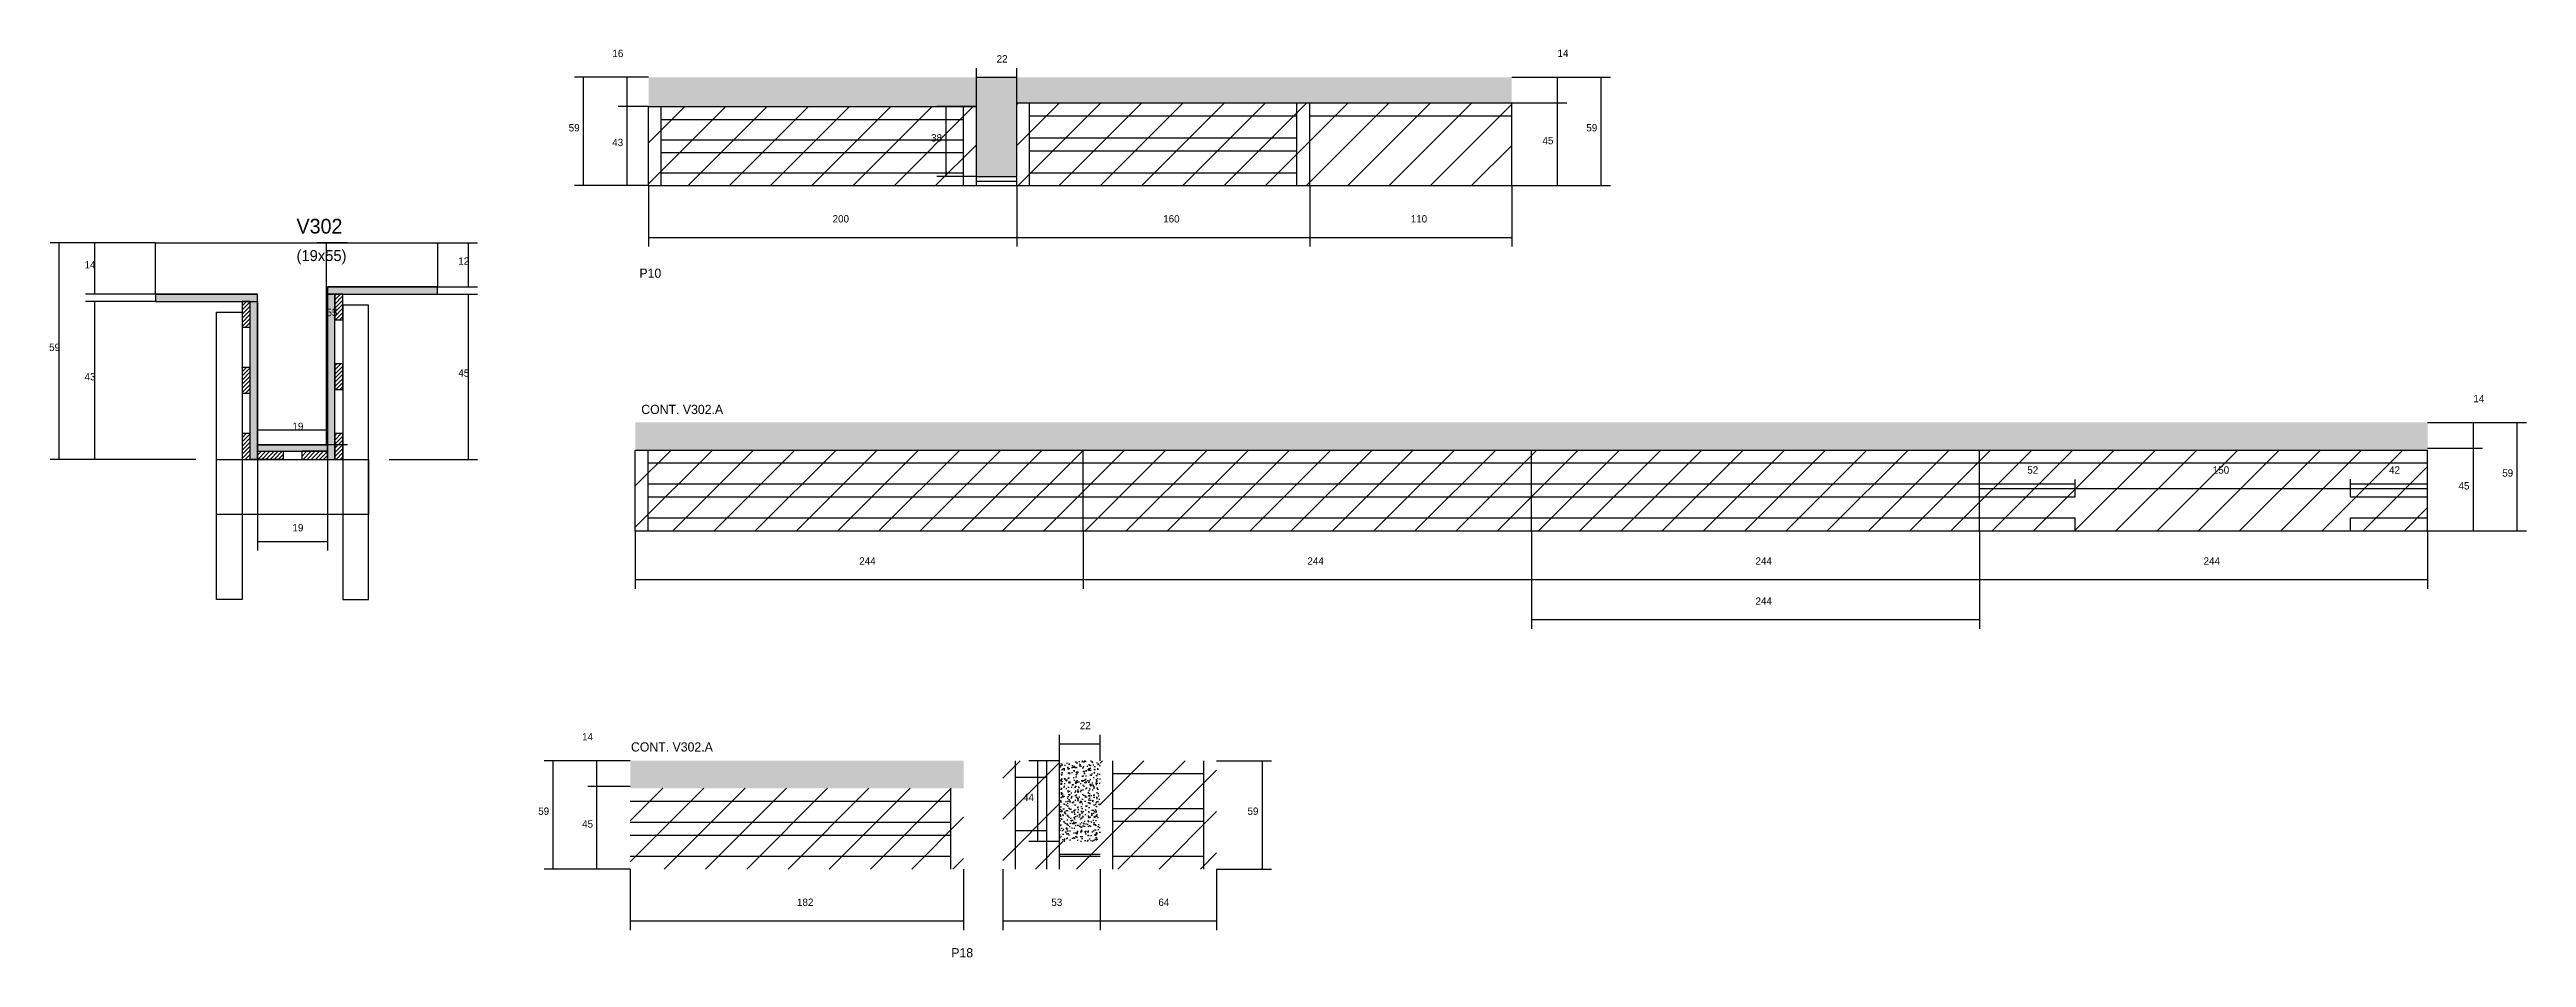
# Model space of a CAD drawing. Header units: metres. Extents: x 1994 to 5639, y 5783 to 7154.
# Drawn here: x 3567 to 4916, y 6660 to 7154 of the extents above; entities that cross this region are included whole.
import ezdxf

# ---------------------------------------------------------------- set-up
doc = ezdxf.new("R2010")
doc.units = ezdxf.units.M
for name, color, linetype in [('CONCRETO', 251, 'Continuous'), ('COTA', 241, 'Continuous'), ('Cota Seção (2x)', 4, 'Continuous'), ('Hachura', 253, 'Continuous'), ('Madeira', 126, 'Continuous'), ('NOMENCLATURA', 7, 'Continuous'), ('Painéis', 200, 'Continuous'), ('REAPROVEITAMENTO', 251, 'Continuous'), ('SARR_2.2x7', 40, 'Continuous'), ('SARR_3.5x7', 81, 'Continuous'), ('SARR_EDITAR', 141, 'Continuous'), ('Texto Seção', 7, 'Continuous')]:
    doc.layers.add(name, color=color, linetype=linetype)

msp = doc.modelspace()

# ---------------------------------------------------------------- hatches: boundary and pattern name
at = {"layer": 'COTA'}
h = msp.add_hatch(dxfattribs=at)
h.set_pattern_fill('AR-CONC', scale=0.03)
h.paths.add_polyline_path([(4093.7, 7085.3), (4093.7, 7125.3), (4093.7, 7125.3), (4363.2, 7125.3), (4363.2, 7125.3), (4363.2, 7139.3), (4363.2, 7139.3), (3893.2, 7139.3), (3893.2, 7139.3), (3893.2, 7123.3), (3893.2, 7123.3), (4071.7, 7123.3), (4071.7, 7123.3), (4071.7, 7085.3), (4071.7, 7085.3), (4093.7, 7085.3)])
h = msp.add_hatch(dxfattribs=at)
h.set_pattern_fill('AR-CONC', scale=0.03)
h.paths.add_polyline_path([(4861.9, 6936.3), (4861.9, 6951.3), (4861.9, 6951.3), (3885.9, 6951.3), (3885.9, 6951.3), (3885.9, 6936.3), (3885.9, 6936.3), (4861.9, 6936.3)])
h = msp.add_hatch(dxfattribs=at)
h.set_pattern_fill('AR-CONC', scale=0.03)
h.paths.add_polyline_path([(3883.2, 6767.1), (3883.2, 6752.1), (3883.2, 6752.1), (4064.7, 6752.1), (4064.7, 6752.1), (4064.7, 6767.1), (4064.7, 6767.1), (3883.2, 6767.1)])
h = msp.add_hatch(dxfattribs=at)
h.set_pattern_fill('AR-CONC', scale=0.03)
h.paths.add_polyline_path([(4139, 6723.1), (4139, 6767.1), (4139, 6767.1), (4117, 6767.1), (4117, 6767.1), (4117, 6723.1), (4117, 6723.1), (4139, 6723.1)])
at = {"layer": 'Hachura'}
h = msp.add_hatch(color=8, dxfattribs=at)
h.dxf.hatch_style = 1
h.paths.add_polyline_path([(3680.3, 7017.2), (3680.3, 7021.2), (3680.3, 7021.2), (3624.7, 7021.2), (3624.7, 7021.2), (3624.7, 7017.2), (3624.7, 7017.2), (3680.3, 7017.2)])
h = msp.add_hatch(dxfattribs=at)
h.set_pattern_fill('ANSI31', scale=0.5)
h.paths.add_polyline_path([(3671.9, 7003.2), (3676.3, 7003.2), (3676.3, 7003.2), (3676.3, 7017.2), (3676.3, 7017.2), (3671.9, 7017.2), (3671.9, 7017.2), (3671.9, 7003.2)])
h = msp.add_hatch(color=8, dxfattribs=at)
h.dxf.hatch_style = 1
h.paths.add_polyline_path([(3676.3, 7017.2), (3680.3, 7017.2), (3680.3, 7017.2), (3680.3, 6931.2), (3680.3, 6931.2), (3676.3, 6931.2), (3676.3, 6931.2), (3676.3, 7017.2)])
h = msp.add_hatch(color=8, dxfattribs=at)
h.dxf.hatch_style = 1
h.paths.add_polyline_path([(3778.3, 7021.2), (3778.3, 7025.2), (3778.3, 7025.2), (3718.3, 7025.2), (3718.3, 7025.2), (3718.3, 7021.2), (3718.3, 7021.2), (3778.3, 7021.2)])
h = msp.add_hatch(color=8, dxfattribs=at)
h.dxf.hatch_style = 1
h.paths.add_polyline_path([(3722.3, 7021.2), (3718.3, 7021.2), (3718.3, 7021.2), (3718.3, 6931.2), (3718.3, 6931.2), (3722.3, 6931.2), (3722.3, 6931.2), (3722.3, 7021.2)])
h = msp.add_hatch(dxfattribs=at)
h.set_pattern_fill('ANSI31', scale=0.5)
h.paths.add_polyline_path([(3722.3, 7007.2), (3726.7, 7007.2), (3726.7, 7007.2), (3726.7, 7021.2), (3726.7, 7021.2), (3722.3, 7021.2), (3722.3, 7021.2), (3722.3, 7007.2)])
h = msp.add_hatch(dxfattribs=at)
h.set_pattern_fill('ANSI31', scale=0.5)
h.paths.add_polyline_path([(3671.9, 6967.2), (3676.3, 6967.2), (3676.3, 6967.2), (3676.3, 6981.2), (3676.3, 6981.2), (3671.9, 6981.2), (3671.9, 6981.2), (3671.9, 6967.2)])
h = msp.add_hatch(dxfattribs=at)
h.set_pattern_fill('ANSI31', scale=0.5)
h.paths.add_polyline_path([(3722.3, 6969.2), (3726.7, 6969.2), (3726.7, 6969.2), (3726.7, 6983.2), (3726.7, 6983.2), (3722.3, 6983.2), (3722.3, 6983.2), (3722.3, 6969.2)])
h = msp.add_hatch(dxfattribs=at)
h.set_pattern_fill('ANSI31', scale=0.5)
h.paths.add_polyline_path([(3671.9, 6931.2), (3676.3, 6931.2), (3676.3, 6931.2), (3676.3, 6945.2), (3676.3, 6945.2), (3671.9, 6945.2), (3671.9, 6945.2), (3671.9, 6931.2)])
h = msp.add_hatch(color=8, dxfattribs=at)
h.dxf.hatch_style = 1
h.paths.add_polyline_path([(3718.3, 6935.6), (3718.3, 6939.2), (3718.3, 6939.2), (3680.3, 6939.2), (3680.3, 6939.2), (3680.3, 6935.6), (3680.3, 6935.6), (3718.3, 6935.6)])
h = msp.add_hatch(dxfattribs=at)
h.set_pattern_fill('ANSI31', scale=0.5)
h.paths.add_polyline_path([(3680.3, 6931.2), (3680.3, 6935.6), (3680.3, 6935.6), (3694.3, 6935.6), (3694.3, 6935.6), (3694.3, 6931.2), (3694.3, 6931.2), (3680.3, 6931.2)])
h = msp.add_hatch(dxfattribs=at)
h.set_pattern_fill('ANSI31', scale=0.5)
h.paths.add_polyline_path([(3718.3, 6931.2), (3718.3, 6935.6), (3718.3, 6935.6), (3704.3, 6935.6), (3704.3, 6935.6), (3704.3, 6931.2), (3704.3, 6931.2), (3718.3, 6931.2)])
h = msp.add_hatch(dxfattribs=at)
h.set_pattern_fill('ANSI31', scale=0.5)
h.paths.add_polyline_path([(3722.3, 6931.2), (3726.7, 6931.2), (3726.7, 6931.2), (3726.7, 6945.2), (3726.7, 6945.2), (3722.3, 6945.2), (3722.3, 6945.2), (3722.3, 6931.2)])
at = {"layer": 'REAPROVEITAMENTO'}
h = msp.add_hatch(dxfattribs=at)
h.set_pattern_fill('ANSI31', scale=5)
h.paths.add_polyline_path([(4071.7, 7080.3), (4071.7, 7123.3), (4071.7, 7123.3), (3893.2, 7123.3), (3893.2, 7123.3), (3893.2, 7080.3), (3893.2, 7080.3), (4071.7, 7080.3)])
h = msp.add_hatch(dxfattribs=at)
h.set_pattern_fill('ANSI31', scale=5)
h.paths.add_polyline_path([(4363.2, 7080.3), (4363.2, 7125.3), (4363.2, 7125.3), (4093.7, 7125.3), (4093.7, 7125.3), (4093.7, 7080.3), (4093.7, 7080.3), (4363.2, 7080.3)])
h = msp.add_hatch(dxfattribs=at)
h.set_pattern_fill('ANSI31', scale=5)
h.paths.add_polyline_path([(3885.9, 6936.3), (3885.9, 6892.3), (3885.9, 6892.3), (4861.9, 6892.3), (4861.9, 6892.3), (4861.9, 6936.3), (4861.9, 6936.3), (3885.9, 6936.3)])
h = msp.add_hatch(dxfattribs=at)
h.set_pattern_fill('ANSI31', scale=5)
h.paths.add_polyline_path([(4139, 6767.1), (4139, 6723.1), (4139, 6723.1), (4117, 6723.1), (4117, 6723.1), (4117, 6767.1), (4117, 6767.1), (4086, 6767.1), (4086, 6767.1), (4086, 6708.1), (4086, 6708.1), (4202.5, 6708.1), (4202.5, 6708.1), (4202.5, 6767.1), (4202.5, 6767.1), (4139, 6767.1)])
h = msp.add_hatch(dxfattribs=at)
h.set_pattern_fill('ANSI31', scale=5)
h.paths.add_polyline_path([(4064.7, 6708.1), (4064.7, 6752.1), (4064.7, 6752.1), (3883.2, 6752.1), (3883.2, 6752.1), (3883.2, 6708.1), (3883.2, 6708.1), (4064.7, 6708.1)])

# ---------------------------------------------------------------- linework, layer by layer
at = {"layer": 'CONCRETO'}
msp.add_lwpolyline([(3624.7, 7021.2), (3624.7, 7049.2), (3778.3, 7049.2), (3778.3, 7025.2), (3718.3, 7025.2), (3718.3, 6939.2), (3680.3, 6939.2), (3680.3, 7021.2)], close=True, dxfattribs=at)
at = {"layer": 'COTA'}
for p, q in [((3893.2, 7139.3), (3852.8, 7139.3)), ((3857.8, 7080.3), (3857.8, 7139.3)), ((3893.2, 7139.3), (3876.6, 7139.3)), ((3881.6, 7123.3), (3881.6, 7139.3)), ((4071.7, 7123.3), (4071.7, 7144.3)), ((4071.7, 7139.3), (4093.7, 7139.3)), ((4093.7, 7125.3), (4093.7, 7144.3)), ((4363.2, 7139.3), (4393.1, 7139.3)), ((4363.2, 7139.3), (4416.9, 7139.3)), ((4388.1, 7125.3), (4388.1, 7139.3)), ((4411.9, 7080.3), (4411.9, 7139.3)), ((3893.2, 7123.3), (3876.6, 7123.3)), ((3893.2, 7123.3), (3876.6, 7123.3)), ((3881.6, 7080.3), (3881.6, 7123.3)), ((4071.7, 7123.3), (4050.2, 7123.3)), ((4055.2, 7085.3), (4055.2, 7123.3)), ((4363.2, 7125.3), (4393.1, 7125.3)), ((4363.2, 7125.3), (4393.1, 7125.3)), ((4388.1, 7080.3), (4388.1, 7125.3)), ((4071.7, 7085.3), (4050.2, 7085.3)), ((3893.2, 7080.3), (3852.8, 7080.3)), ((3893.2, 7080.3), (3876.6, 7080.3)), ((3893.2, 7080.3), (3893.2, 7047.1)), ((4093.7, 7080.3), (4093.7, 7047.1)), ((4093.7, 7080.3), (4093.7, 7047.1)), ((4253.2, 7080.3), (4253.2, 7047.1)), ((4253.2, 7080.3), (4253.2, 7047.1)), ((4363.2, 7080.3), (4393.1, 7080.3)), ((4363.2, 7080.3), (4416.9, 7080.3)), ((4363.2, 7080.3), (4363.2, 7047.1)), ((3624.7, 7049.2), (3567.3, 7049.2)), ((3572.3, 6931.2), (3572.3, 7049.2)), ((3624.7, 7049.2), (3586.6, 7049.2)), ((3591.6, 7021.2), (3591.6, 7049.2)), ((3778.3, 7049.2), (3800.1, 7049.2)), ((3795.1, 7025.2), (3795.1, 7049.2)), ((3893.2, 7052.1), (4093.7, 7052.1)), ((4093.7, 7052.1), (4253.2, 7052.1)), ((4253.2, 7052.1), (4363.2, 7052.1)), ((3624.7, 7021.2), (3586.6, 7021.2)), ((3624.7, 7017.2), (3586.6, 7017.2)), ((3591.6, 6931.2), (3591.6, 7017.2)), ((3778.3, 7025.2), (3800.1, 7025.2)), ((3778.3, 7021.2), (3800.1, 7021.2)), ((3795.1, 6931.2), (3795.1, 7021.2)), ((4861.9, 6951.3), (4891.8, 6951.3)), ((4861.9, 6951.3), (4915.7, 6951.3)), ((4886.8, 6937.3), (4886.8, 6951.3)), ((4910.7, 6892.3), (4910.7, 6951.3)), ((4861.9, 6937.3), (4891.8, 6937.3)), ((4861.9, 6937.3), (4891.8, 6937.3)), ((4886.8, 6892.3), (4886.8, 6937.3)), ((3646.7, 6931.2), (3567.3, 6931.2)), ((3646.7, 6931.2), (3586.6, 6931.2)), ((3680.3, 6931.2), (3680.3, 6881.5)), ((3718.3, 6931.2), (3718.3, 6881.5)), ((3751.9, 6931.2), (3800.1, 6931.2)), ((4617.9, 6914.3), (4617.9, 6920.3)), ((4669.9, 6914.3), (4669.9, 6920.3)), ((4669.9, 6915.3), (4669.9, 6920.3)), ((4819.9, 6915.4), (4819.9, 6920.4)), ((4819.9, 6915.3), (4819.9, 6920.3)), ((4861.9, 6910.8), (4861.9, 6920.4)), ((4617.9, 6915.3), (4669.9, 6915.3)), ((4669.9, 6915.3), (4819.9, 6915.3)), ((4819.9, 6915.4), (4861.9, 6915.4)), ((3885.9, 6892.3), (3885.9, 6860.7)), ((4129.9, 6892.3), (4129.9, 6860.7)), ((4129.9, 6892.3), (4129.9, 6860.7)), ((4373.9, 6892.3), (4373.9, 6838.9)), ((4373.9, 6892.3), (4373.9, 6860.7)), ((4373.9, 6892.3), (4373.9, 6860.7)), ((4617.9, 6892.3), (4617.9, 6838.9)), ((4617.9, 6892.3), (4617.9, 6860.7)), ((4617.9, 6892.3), (4617.9, 6860.7)), ((4861.9, 6892.3), (4891.8, 6892.3)), ((4861.9, 6892.3), (4915.7, 6892.3)), ((4861.9, 6892.3), (4861.9, 6860.7)), ((3680.3, 6886.5), (3718.3, 6886.5)), ((3885.9, 6865.7), (4129.9, 6865.7)), ((4129.9, 6865.7), (4373.9, 6865.7)), ((4373.9, 6865.7), (4617.9, 6865.7)), ((4617.9, 6865.7), (4861.9, 6865.7)), ((4373.9, 6843.9), (4617.9, 6843.9)), ((4117, 6767.1), (4117, 6781.2)), ((4117, 6776.2), (4139, 6776.2)), ((4139, 6767.1), (4139, 6781.2)), ((3883.2, 6767.1), (3836.3, 6767.1)), ((3841.3, 6708.1), (3841.3, 6767.1)), ((3883.2, 6767.1), (3860.1, 6767.1)), ((3865.1, 6753.1), (3865.1, 6767.1)), ((4117, 6767.1), (4100.2, 6767.1)), ((4105.2, 6723.1), (4105.2, 6767.1)), ((4202.5, 6767.1), (4232.4, 6767.1)), ((4227.4, 6708.1), (4227.4, 6767.1)), ((3883.2, 6753.1), (3860.1, 6753.1)), ((3883.2, 6753.1), (3860.1, 6753.1)), ((3865.1, 6708.1), (3865.1, 6753.1)), ((4117, 6723.1), (4100.2, 6723.1)), ((3883.2, 6708.1), (3836.3, 6708.1)), ((3883.2, 6708.1), (3860.1, 6708.1)), ((3883.2, 6708.1), (3883.2, 6674.8)), ((4064.7, 6708.1), (4064.7, 6674.8)), ((4086, 6708.1), (4086, 6674.8)), ((4139, 6708.1), (4139, 6674.8)), ((4139, 6708.1), (4139, 6674.8)), ((4202.5, 6708.1), (4232.4, 6708.1)), ((4202.5, 6708.1), (4202.5, 6674.8)), ((3883.2, 6679.8), (4064.7, 6679.8)), ((4086, 6679.8), (4139, 6679.8)), ((4139, 6679.8), (4202.5, 6679.8))]:
    msp.add_line(p, q, dxfattribs=at)
at = {"layer": 'Cota Seção (2x)'}
for p, q in [((3729.3, 7049.2), (3712.8, 7049.2)), ((3717.8, 6939.2), (3717.8, 7049.2)), ((3680.3, 6931.2), (3680.3, 6952.2)), ((3680.3, 6947.2), (3718.3, 6947.2)), ((3718.3, 6931.2), (3718.3, 6952.2)), ((3729.3, 6939.2), (3712.8, 6939.2))]:
    msp.add_line(p, q, dxfattribs=at)
at = {"layer": 'Madeira'}
for points in [[(3671.9, 7003.2), (3676.3, 7003.2), (3676.3, 7017.2), (3671.9, 7017.2)], [(3722.3, 7007.2), (3726.7, 7007.2), (3726.7, 7021.2), (3722.3, 7021.2)], [(3671.9, 6967.2), (3676.3, 6967.2), (3676.3, 6981.2), (3671.9, 6981.2)], [(3722.3, 6969.2), (3726.7, 6969.2), (3726.7, 6983.2), (3722.3, 6983.2)], [(3671.9, 6931.2), (3676.3, 6931.2), (3676.3, 6945.2), (3671.9, 6945.2)], [(3680.3, 6931.2), (3680.3, 6935.6), (3694.3, 6935.6), (3694.3, 6931.2)], [(3718.3, 6931.2), (3718.3, 6935.6), (3704.3, 6935.6), (3704.3, 6931.2)], [(3722.3, 6931.2), (3726.7, 6931.2), (3726.7, 6945.2), (3722.3, 6945.2)]]:
    msp.add_lwpolyline(points, close=True, dxfattribs=at)
at = {"layer": 'Painéis'}
for p, q in [((3893.2, 7123.3), (4071.7, 7123.3)), ((3893.2, 7080.3), (3893.2, 7123.3)), ((4071.7, 7085.3), (4071.7, 7123.3)), ((4093.7, 7125.3), (4253.2, 7125.3)), ((4093.7, 7080.3), (4093.7, 7125.3)), ((4253.2, 7125.3), (4363.2, 7125.3)), ((4253.2, 7080.3), (4253.2, 7125.3)), ((4363.2, 7080.3), (4363.2, 7125.3)), ((4071.7, 7085.3), (4093.7, 7085.3)), ((4093.7, 7080.3), (4093.7, 7085.3)), ((3893.2, 7080.3), (4093.7, 7080.3)), ((4093.7, 7080.3), (4253.2, 7080.3)), ((4253.2, 7080.3), (4363.2, 7080.3)), ((3624.7, 7021.2), (3680.3, 7021.2)), ((3718.3, 7025.2), (3778.3, 7025.2)), ((3680.3, 6939.2), (3718.3, 6939.2)), ((3885.9, 6936.3), (4861.9, 6936.3)), ((3885.9, 6892.3), (3885.9, 6936.3)), ((4129.9, 6892.3), (4129.9, 6936.3)), ((4373.9, 6892.3), (4373.9, 6936.3)), ((4617.9, 6892.3), (4617.9, 6936.3)), ((4861.9, 6892.3), (4861.9, 6936.3)), ((3885.9, 6892.3), (4861.9, 6892.3))]:
    msp.add_line(p, q, dxfattribs=at)
for points in [[(3680.3, 7017.2), (3680.3, 7021.2), (3624.7, 7021.2), (3624.7, 7017.2)], [(3676.3, 7017.2), (3680.3, 7017.2), (3680.3, 6931.2), (3676.3, 6931.2)], [(3778.3, 7021.2), (3778.3, 7025.2), (3718.3, 7025.2), (3718.3, 7021.2)], [(3722.3, 7021.2), (3718.3, 7021.2), (3718.3, 6931.2), (3722.3, 6931.2)], [(3718.3, 6935.6), (3718.3, 6939.2), (3680.3, 6939.2), (3680.3, 6935.6)]]:
    msp.add_lwpolyline(points, close=True, dxfattribs=at)
at = {"layer": 'SARR_2.2x7'}
for p, q in [((3900.1, 7080.3), (3900.1, 7123.3)), ((4064.7, 7080.3), (4064.7, 7123.3)), ((4071.7, 7080.3), (4071.7, 7123.3)), ((4100.6, 7080.3), (4100.6, 7125.3)), ((4246.2, 7080.3), (4246.2, 7125.3)), ((3900.1, 7116.3), (4064.7, 7116.3)), ((4100.6, 7118.3), (4246.2, 7118.3)), ((4253.2, 7118.3), (4363.2, 7118.3)), ((3900.1, 7105.3), (4064.7, 7105.3)), ((3900.1, 7098.3), (4064.7, 7098.3)), ((4100.6, 7106.3), (4246.2, 7106.3)), ((4100.6, 7099.3), (4246.2, 7099.3)), ((3900.1, 7087.3), (4064.7, 7087.3)), ((4100.6, 7087.3), (4246.2, 7087.3)), ((3892.9, 6892.3), (3892.9, 6936.3)), ((3892.9, 6929.3), (4129.9, 6929.3)), ((4129.9, 6929.3), (4373.9, 6929.3)), ((4373.9, 6929.3), (4617.9, 6929.3)), ((4617.9, 6929.3), (4861.9, 6929.3)), ((3892.9, 6917.8), (4129.9, 6917.8)), ((3892.9, 6910.8), (4129.9, 6910.8)), ((4129.9, 6917.8), (4373.9, 6917.8)), ((4129.9, 6910.8), (4373.9, 6910.8)), ((4373.9, 6917.8), (4617.9, 6917.8)), ((4373.9, 6910.8), (4617.9, 6910.8)), ((4617.9, 6917.8), (4669.9, 6917.8)), ((4617.9, 6910.8), (4669.9, 6910.8)), ((4669.9, 6910.8), (4669.9, 6917.8)), ((4819.9, 6917.8), (4861.9, 6917.8)), ((4819.9, 6910.8), (4819.9, 6917.8)), ((4819.9, 6910.8), (4861.9, 6910.8)), ((3892.9, 6899.3), (4129.9, 6899.3)), ((4129.9, 6899.3), (4373.9, 6899.3)), ((4373.9, 6899.3), (4617.9, 6899.3)), ((4617.9, 6899.3), (4669.9, 6899.3)), ((4669.9, 6892.3), (4669.9, 6899.3)), ((4819.9, 6899.3), (4861.9, 6899.3)), ((4819.9, 6892.3), (4819.9, 6899.3)), ((4093, 6708.1), (4093, 6767.1)), ((4093, 6758.1), (4110, 6758.1)), ((4110, 6708.1), (4110, 6767.1)), ((4117, 6708.1), (4117, 6767.1)), ((4146, 6708.1), (4146, 6767.1)), ((4146, 6760.1), (4195.5, 6760.1)), ((4195.5, 6708.1), (4195.5, 6767.1)), ((3883.2, 6745.1), (4057.8, 6745.1)), ((4057.8, 6708.1), (4057.8, 6752.1)), ((3883.2, 6733.6), (4057.8, 6733.6)), ((4146, 6741.1), (4195.5, 6741.1)), ((4146, 6734.1), (4195.5, 6734.1)), ((3883.2, 6726.6), (4057.8, 6726.6)), ((4093, 6729.1), (4110, 6729.1)), ((3883.2, 6715.1), (4057.8, 6715.1)), ((4117, 6716.1), (4139, 6716.1)), ((4117, 6715.1), (4139, 6715.1)), ((4146, 6715.1), (4195.5, 6715.1))]:
    msp.add_line(p, q, dxfattribs=at)
at = {"layer": 'SARR_3.5x7'}
for points in [[(3740.7, 7015.2), (3726.7, 7015.2), (3726.7, 6854.8), (3740.7, 6854.8)], [(3657.9, 7011.3), (3671.9, 7011.3), (3671.9, 6854.8), (3657.9, 6854.8)], [(3657.9, 6931.2), (3740.7, 6931.2), (3740.7, 6901.2), (3657.9, 6901.2)]]:
    msp.add_lwpolyline(points, close=True, dxfattribs=at)
at = {"layer": 'SARR_EDITAR'}
msp.add_line((4071.7, 7082.8), (4093.7, 7082.8), dxfattribs=at)

# ---------------------------------------------------------------- texts
at = {"layer": 'COTA'}
for s, p in [('16', (3873.5, 7150.3)), ('22', (4082.7, 7147.3)), ('14', (4388.1, 7150.4)), ('59', (3849.7, 7109.8)), ('38', (4047, 7104.3)), ('59', (4403.8, 7109.8)), ('43', (3873.4, 7101.8)), ('45', (4379.9, 7102.8)), ('200', (3993.4, 7060.2)), ('160', (4173.4, 7060.2)), ('110', (4308.2, 7060.2)), ('12', (3789.6, 7037.2)), ('14', (3586.1, 7035.2)), ('59', (3566.8, 6990.2)), ('43', (3586.1, 6974.2)), ('45', (3789.6, 6976.2)), ('14', (4886.8, 6962.3)), ('52', (4643.9, 6923.4)), ('150', (4744.9, 6923.4)), ('42', (4840.9, 6923.4)), ('45', (4878.7, 6914.8)), ('59', (4902.5, 6921.8)), ('19', (3699.3, 6892)), ('244', (4007.9, 6873.8)), ('244', (4251.9, 6873.8)), ('244', (4495.9, 6873.8)), ('244', (4739.9, 6873.8)), ('244', (4495.9, 6852)), ('22', (4128, 6784.2)), ('14', (3857, 6778.1)), ('44', (4097.1, 6745.1)), ('59', (3833.1, 6737.6)), ('45', (3857, 6730.6)), ('59', (4219.3, 6737.6)), ('182', (3974, 6688)), ('53', (4112.5, 6688)), ('64', (4170.8, 6688))]:
    msp.add_text(s, height=4, dxfattribs=at).set_placement(p)
at = {"layer": 'Cota Seção (2x)'}
for s, p in [('55', (3717.8, 7009.2)), ('19', (3699.3, 6947.2))]:
    msp.add_text(s, height=4, dxfattribs=at).set_placement(p)
at = {"layer": 'NOMENCLATURA'}
for s, p in [('P10', (3888.2, 7030.1)), ('P18', (4058, 6660))]:
    msp.add_text(s, height=5, dxfattribs=at).set_placement(p)
at = {"layer": 'Texto Seção'}
for s, height, p in [('V302', 8, (3701.5, 7054.2)), ('(19x55)', 6, (3701.5, 7039.2)), ('CONT. V302.A', 5, (3889.2, 6955.9)), ('CONT. V302.A', 5, (3883.6, 6772.1))]:
    msp.add_text(s, height=height, dxfattribs=at).set_placement(p)

doc.saveas('drawing.dxf')
